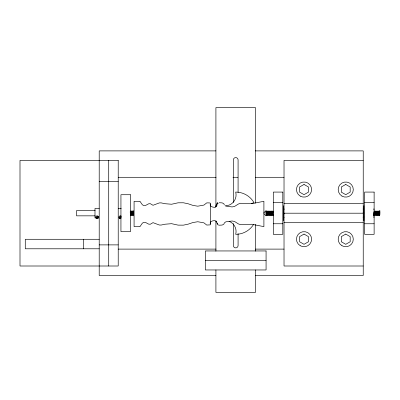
<?xml version="1.0" encoding="UTF-8"?>
<svg xmlns="http://www.w3.org/2000/svg" width="400" height="400" viewBox="0 0 400 400"><rect width="100%" height="100%" fill="white"/><g stroke="black" fill="none" stroke-linecap="round" stroke-linejoin="round"><path stroke-width="0.6" d="M133.08 215.31C132.865 215.785 133.075 210.345 132.71 210.915M273.295 212.505L273.41 211.21M273.17 215.07L273.265 215.84L273.4 214.52M265.94 213.2L266.17 211.315M273.07 213.2L273.2 211.51M273.035 213.705L272.84 215.09M379.965 213.705L379.77 215.09M130.965 215.07C130.605 217.31 130.8 210.115 130.425 210.915M374.07 215.07L373.975 215.84L373.815 213.885M373.915 214.39L373.915 212.015M131.185 210.915C131.575 210.385 131.305 216.015 131.695 215.49M131.945 210.915C132.335 210.385 132.065 216.015 132.455 215.49M130.555 214.985L130.49 215.26L130.205 211.745M373.915 209.955L373.915 208.765M373.915 217.635L373.915 216.45M217.43 203.305L216.635 206.31L214.69 207.4L212.51 207.02L210.76 206.145L210.14 204.93L210.59 203.9L210.12 203.065L209.235 202.905L206.745 202.875L203.9 205.09L197.74 206.19L192.945 205.405L188.205 203.785L183.375 202.775L178.09 202.805L171.555 204.245L164.92 203.7L161.08 202.865L159.26 202.93L153.01 205.28L150.33 203.7L148.74 203.77L145.735 205.37L143.65 205.53L142.375 204.795L139.94 201.295L139.56 201.605L138.535 201.295L134.08 201.295L134.08 226.64L138.535 226.64L139.56 226.33L139.94 226.64L142.375 223.14L143.65 222.4L145.735 222.56L148.74 224.16L150.33 224.23L153.01 222.65L159.26 225L161.08 225.065L164.92 224.23L171.555 223.685L178.09 225.125L183.375 225.155L188.205 224.145L192.945 222.53L197.74 221.74L203.9 222.84L206.745 225.055L210.12 224.865L210.59 224.03L210.59 203.9M133.15 211.14L133.31 212.67L133.29 211.49M130.84 211.21L131.25 215.26M131.6 211.21L132.01 215.26M132.805 215.19L132.39 211.14M263.87 212.76L266.075 210.56L266.075 215.84L263.87 213.64M96.85 217.205L97.595 216.495L98.22 216.74L98.22 217.16L96.725 218.58L96.725 218.16L98.22 216.74M97.595 216.915A1.435 0.875 0 0 0 95.955 217.275L95.795 217.48A1.435 0.875 0 0 0 96.1 218.335L97.595 216.915L97.595 216.495M120.83 216.915A1.435 0.875 0 0 0 119.19 217.275L119.03 217.48A1.435 0.875 0 0 0 119.335 218.335L120.83 216.915L120.83 216.495L121.17 216.59M121.055 218.52A1.435 0.875 0 0 1 119.96 218.58L119.96 218.16L121.08 217.095M119.96 218.58L121.08 217.515M98.13 217.47L98.56 216.72L97.595 215.905A1.39 1.105 0 0 0 96.5 215.985L95.795 216.645A1.435 0.875 0 0 0 95.76 217.095M215.93 150.89L99.21 150.89L99.21 275.51L215.93 275.51M255.25 150.89L363.235 150.89L363.235 275.51L255.25 275.51M363.235 160.395L284.025 160.395L284.025 266.005L363.235 266.005M118.22 177.295L216.1 177.295M232.935 177.295L237.92 177.295M255.375 177.295L284.055 177.295M99.21 181.52L118.22 181.52M273.295 202.64L282.8 202.64M364.62 202.64L374.125 202.64M284.025 203.695L363.235 203.695M99.21 208.45L94.985 208.45L94.985 217.955M118.22 208.45L121.235 208.45M283.4 209.01L284.025 209.01A2.41 2.41 0 0 1 284.195 209M363.865 209.01L363.235 209.01A3.14 3.14 0 0 0 363.065 209.015M283.4 209.64L284.025 209.64M95.185 210.56L76.525 210.56L76.525 215.84L95.185 215.84M363.065 212.575L363.865 212.575M283.4 213.2L363.865 213.2M283.4 213.83L284.195 213.83M363.235 216.765L363.865 216.765M283.4 217.39L284.025 217.39A3.14 3.14 0 0 0 284.195 217.385M363.865 217.39L363.235 217.39A2.41 2.41 0 0 1 363.065 217.405M284.025 222.705L363.235 222.705M273.295 223.76L282.8 223.76M364.62 223.76L374.125 223.76M99.21 239.285L25.28 239.285L25.28 248.79L99.21 248.79M99.21 244.885L118.22 244.885M118.22 249.11L216.1 249.11M255.375 249.11L284.055 249.11M205.345 260.455L266.075 260.455M219.155 202.72L222.17 202.87L223.835 203.735L224.33 204.965M225.805 206.105L232.08 206.925L234.525 206.48L238.325 204.055L240.425 203.275L251.885 203.665L263.9 201.295L263.9 226.64L251.885 224.265L240.425 224.66L238.325 223.88L234.525 221.455L232.08 221.005L225.805 221.83L224.33 222.97L223.835 224.2L222.17 225.06L219.155 225.21L217.43 224.63L217.12 223.03M119.96 218.16L119.335 217.915L119.335 218.335M96.725 218.16L96.1 217.915L96.1 218.335M121.17 216.035L120.83 215.905A1.39 1.105 0 0 0 119.735 215.985L119.03 216.645A1.435 0.875 0 0 0 118.995 217.095M216.635 221.625L214.69 220.53L212.51 220.91L210.76 221.785L210.14 223L210.59 224.03M98.22 217.16L98.595 217.785L98.37 218.215A1.435 0.875 0 0 1 96.725 218.58M379.44 211.315L378.975 215.09M378.645 211.315L378.185 215.09M377.855 211.315L377.395 215.09M377.065 211.315L376.6 215.09M376.27 211.315L375.81 215.09M375.48 211.315L375.015 215.09M374.685 211.315L374.225 215.09M272.51 211.315L272.045 215.09M271.715 211.315L271.255 215.09M270.925 211.315L270.46 215.09M270.13 211.315L269.67 215.09M269.34 211.315L268.88 215.09M268.55 211.315L268.085 215.09M267.755 211.315L267.295 215.09M266.965 211.315L266.5 215.09M373.795 215.49C374.18 216.29 373.98 209.09 374.355 211.335M266.075 215.49C266.46 216.29 266.255 209.09 266.635 211.335M273.395 215.64L273.345 215.07M379.11 211.335C378.74 208.795 378.885 217.61 378.515 215.07M379.305 215.07L379.405 215.84L379.8 210.56L380 213.2M378.315 211.335C377.945 208.795 378.095 217.61 377.725 215.07M377.525 211.335C377.155 208.795 377.3 217.61 376.93 215.07M376.735 211.335C376.36 208.795 376.51 217.61 376.14 215.07M375.94 211.335C375.57 208.795 375.72 217.61 375.345 215.07M375.15 211.335C374.775 208.795 374.925 217.61 374.555 215.07M272.97 211.335C272.6 208.795 272.745 217.61 272.375 215.07M272.18 211.335C271.805 208.795 271.955 217.61 271.585 215.07M271.385 211.335C271.015 208.795 271.165 217.61 270.79 215.07M270.595 211.335C270.225 208.795 270.37 217.61 270 215.07M269.8 211.335C269.43 208.795 269.58 217.61 269.21 215.07M269.01 211.335C268.64 208.795 268.785 217.61 268.415 215.07M268.22 211.335C267.845 208.795 267.995 217.61 267.625 215.07M267.425 211.335C267.055 208.795 267.205 217.61 266.83 215.07M273.295 212.155L273.3 212.445M363.865 205.65L363.865 220.75M283.555 205.65L283.555 220.75M255.51 203.12L255.51 107.59L215.91 107.59L215.91 206.87M255.51 224.35L255.51 251.2M255.51 269.93L255.51 292.41L215.91 292.41L215.91 269.93M238.085 192.43L238.085 159.97A2.375 2.375 0 0 0 235.71 157.595A2.375 2.375 0 0 0 233.335 159.97L233.335 202.42M238.085 233.63L238.085 245.49A2.375 2.375 0 0 1 235.71 247.865A2.375 2.375 0 0 1 233.335 245.49L233.335 223.64M215.91 221L215.91 251.2M133.235 210.56L133.235 215.84M108.715 160.395L108.715 266.005M83.365 239.285L83.365 248.79M253.69 224.285A21.12 21.12 0 0 1 235.71 234.325A10.935 10.935 0 0 0 229.065 221.285M217.415 223.76A21.12 21.12 0 0 1 216.08 221M215.475 207.15A21.12 21.12 0 0 1 217.415 202.64A10.935 10.935 0 0 0 218.265 203.405M225.15 205.845A10.935 10.935 0 0 0 235.71 192.08A21.12 21.12 0 0 1 254 202.64A10.935 10.935 0 0 0 251.365 203.735M304.03 184.435L299.59 187L299.59 192.12L304.03 194.68L308.465 192.12L308.465 187L304.03 184.435M345.745 184.435L341.31 187L341.31 192.12L345.745 194.68L350.18 192.12L350.18 187L345.745 184.435M304.03 234.075L299.59 236.635L299.59 241.755L304.03 244.32L308.465 241.755L308.465 236.635L304.03 234.075M345.745 234.075L341.31 236.635L341.31 241.755L345.745 244.32L350.18 241.755L350.18 236.635L345.745 234.075M118.22 160.395L20 160.395L20 266.005L118.22 266.005L118.22 160.395M282.8 192.08L273.295 192.08L273.295 234.325L282.8 234.325L282.8 192.08M374.125 192.08L364.62 192.08L364.62 234.325L374.125 234.325L374.125 192.08M130.445 194.72L120.94 194.72L120.94 231.685L130.445 231.685L130.445 194.72M266.075 250.95L205.345 250.95L205.345 269.96L266.075 269.96L266.075 250.95M341.97 245.735A7.55 7.55 0 0 0 353.295 239.195A7.55 7.55 0 0 0 341.97 232.655A7.55 7.55 0 0 0 341.97 245.735M300.25 196.1A7.55 7.55 0 0 0 311.58 189.56A7.55 7.55 0 0 0 300.25 183.02A7.55 7.55 0 0 0 300.25 196.1M341.97 196.1A7.55 7.55 0 0 0 353.295 189.56A7.55 7.55 0 0 0 341.97 183.02A7.55 7.55 0 0 0 341.97 196.1M300.25 245.735A7.55 7.55 0 0 0 311.58 239.195A7.55 7.55 0 0 0 300.25 232.655A7.55 7.55 0 0 0 300.25 245.735"/></g></svg>
